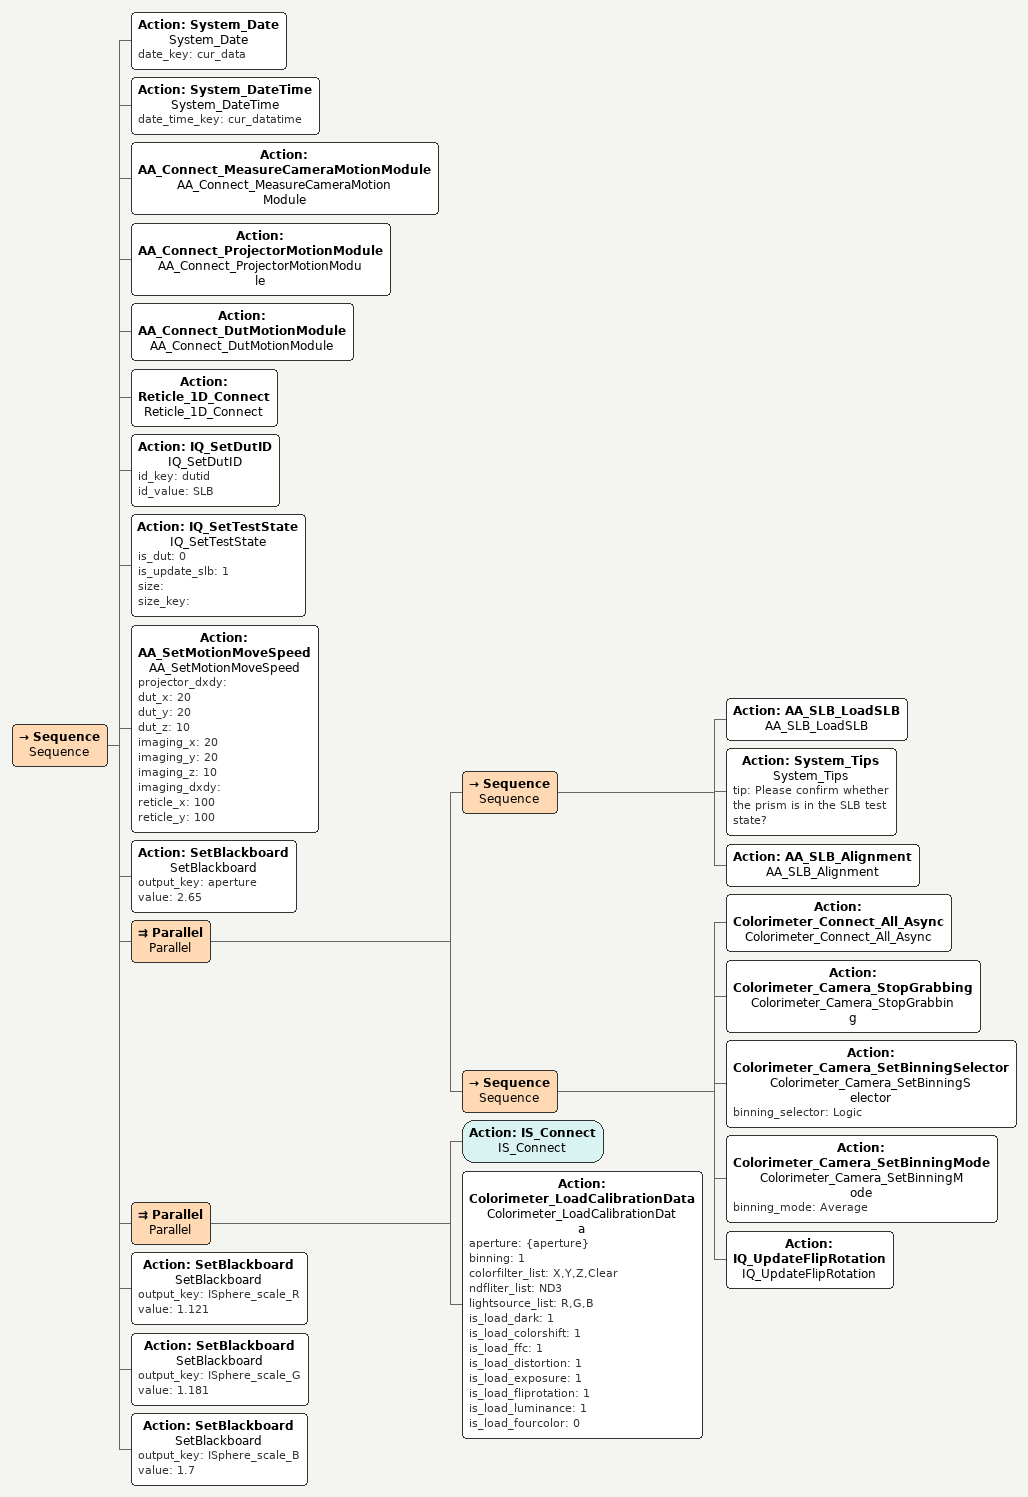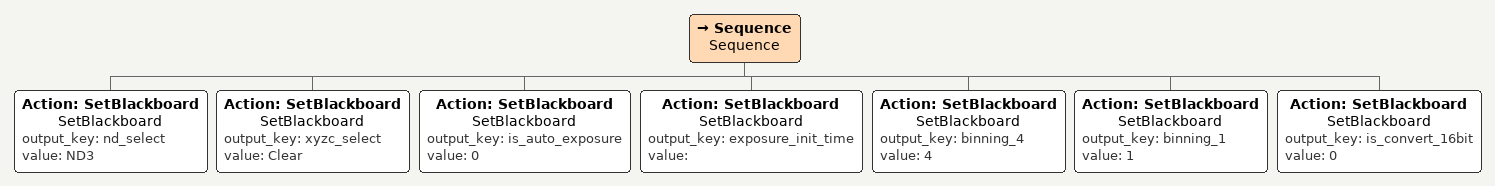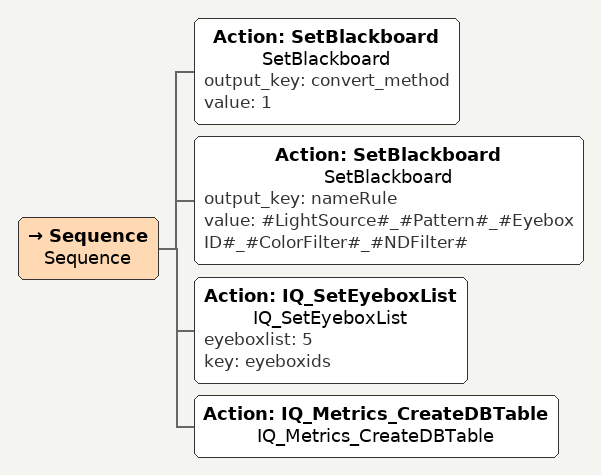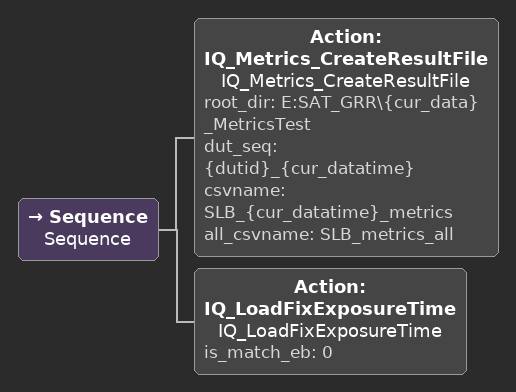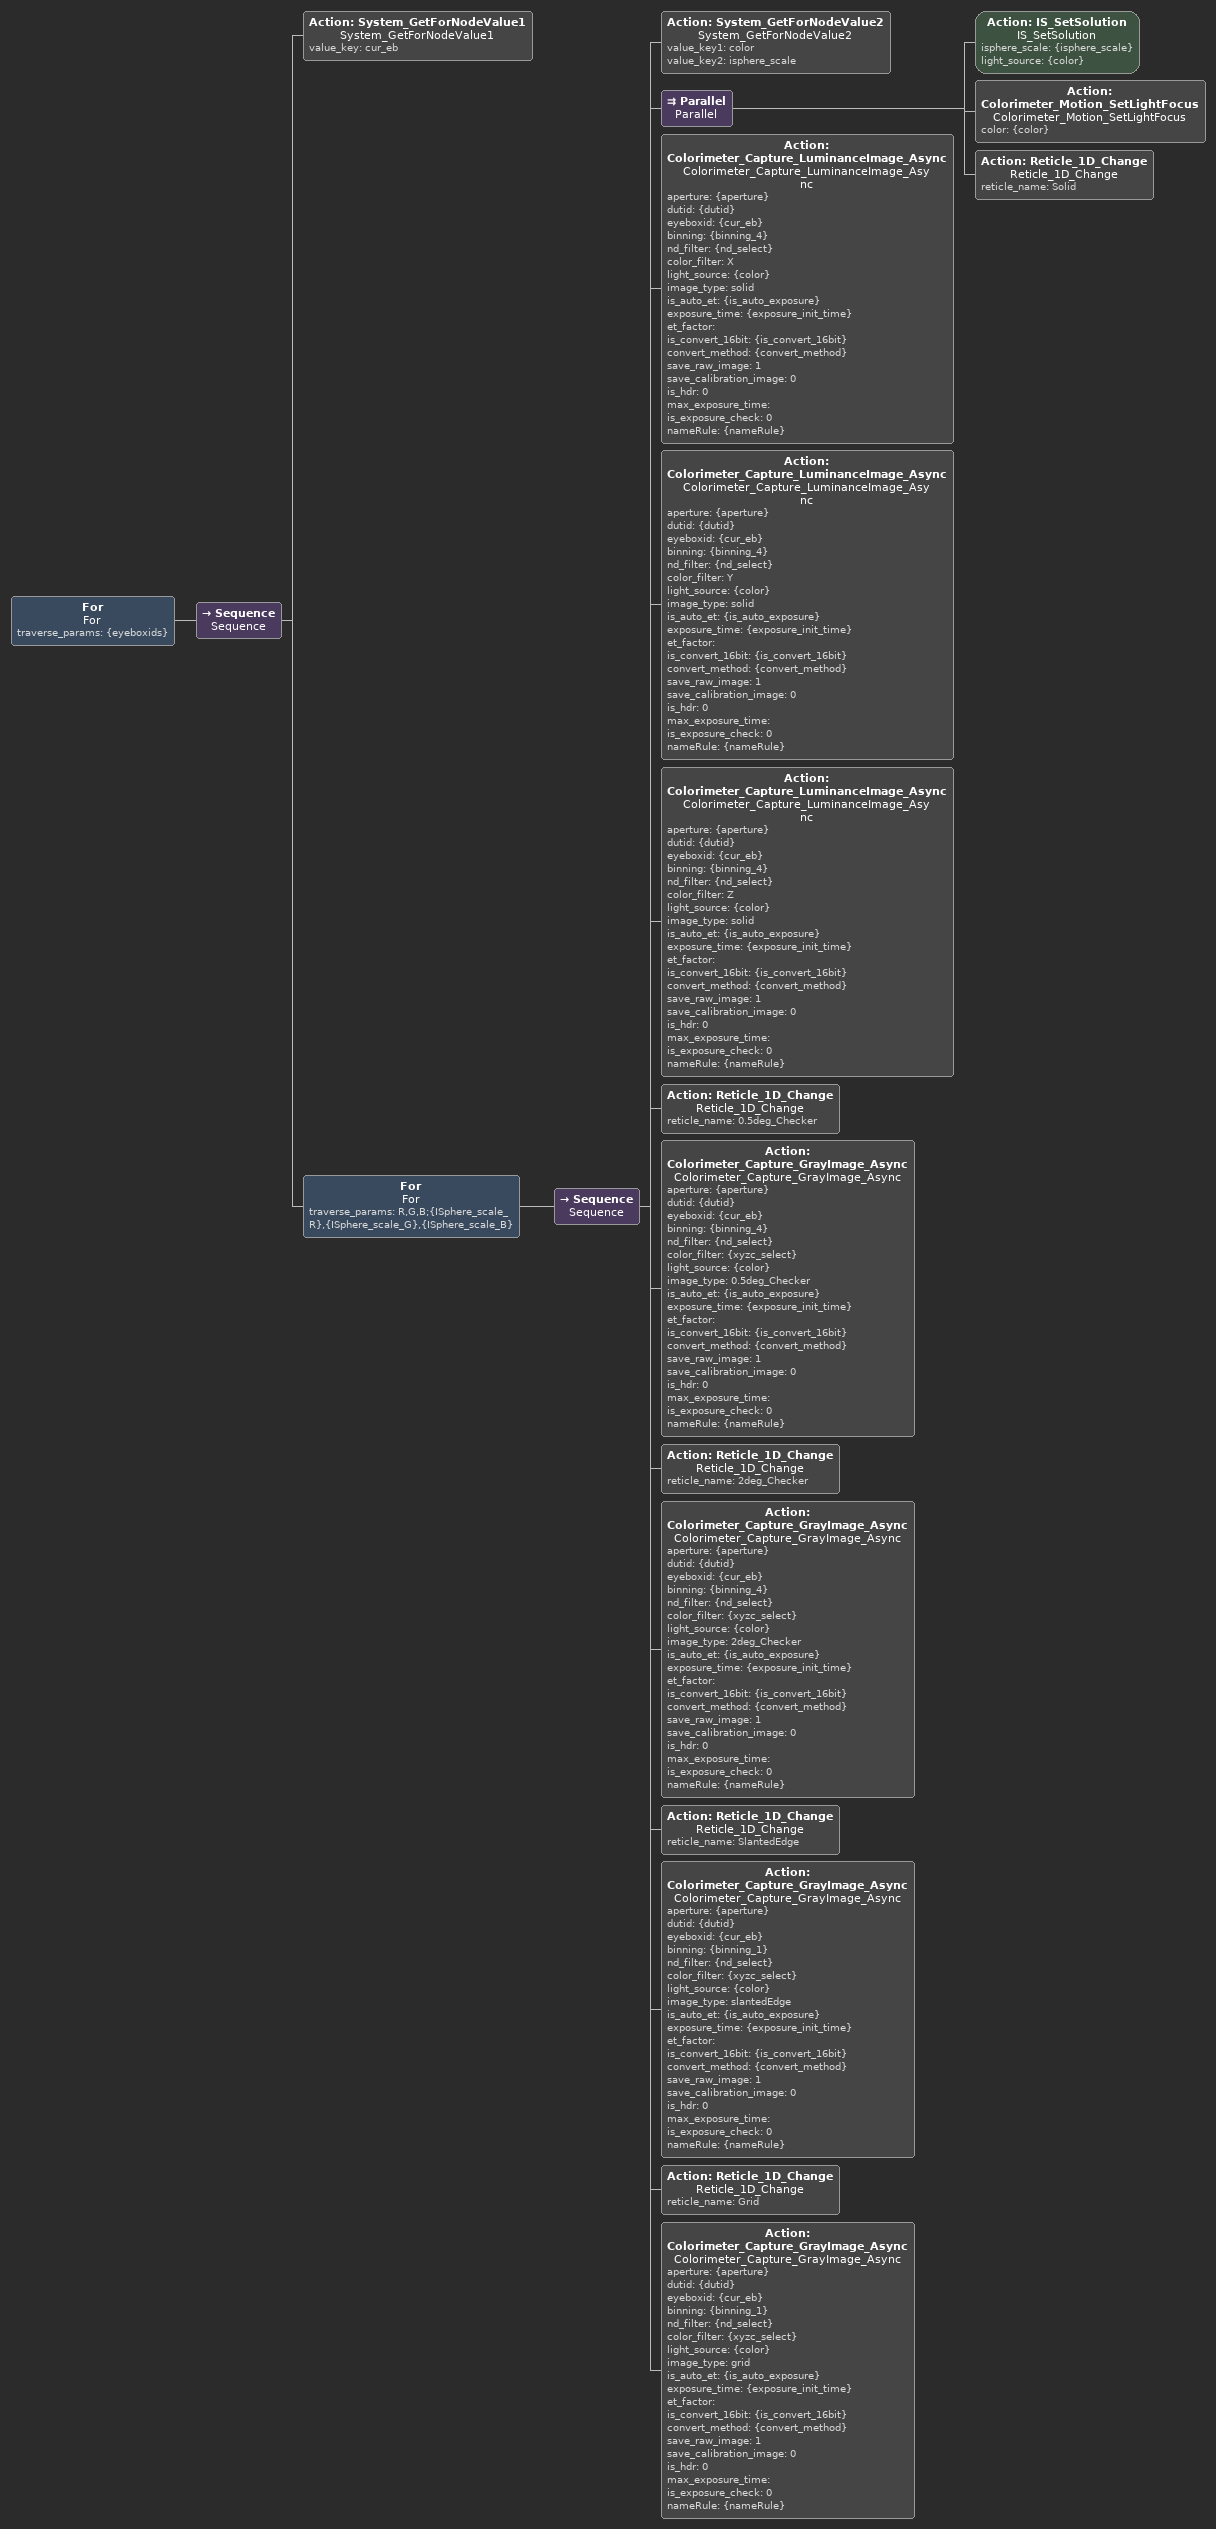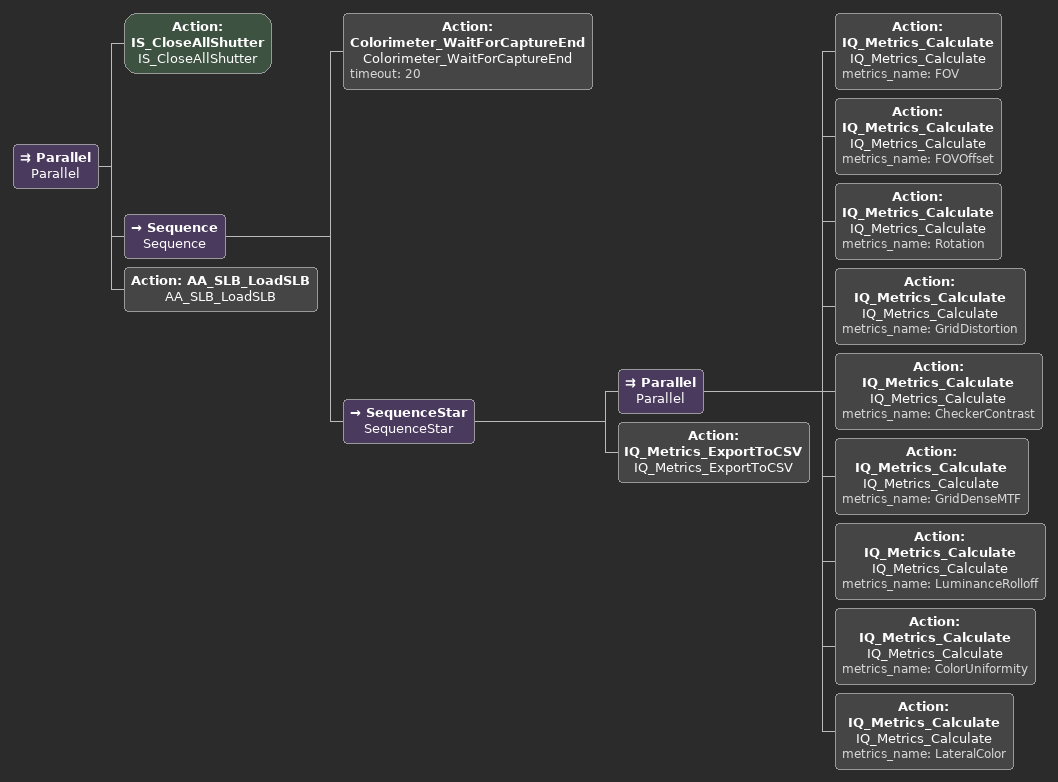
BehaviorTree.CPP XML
<Sequence name="Sequence">
 <!-- System Init -->
 <Action name="System_Date" ID="System_Date" date_key="cur_data"/>
 <Action name="System_DateTime" ID="System_DateTime" date_time_key="cur_datatime"/>
 <!--Devices Connect-->
  <Action name="AA_Connect_MeasureCameraMotionModule" ID="AA_Connect_MeasureCameraMotionModule"/>
  <Action name="AA_Connect_ProjectorMotionModule" ID="AA_Connect_ProjectorMotionModule"/>
  <Action name="AA_Connect_DutMotionModule" ID="AA_Connect_DutMotionModule"/>
  <Action name="Reticle_1D_Connect" ID="Reticle_1D_Connect"/>
 <!-- SLB Alignment Init-->
 <Action name="IQ_SetDutID" ID="IQ_SetDutID" id_key="dutid" id_value="SLB"/>
 <Action name="IQ_SetTestState" ID="IQ_SetTestState" is_dut="0" is_update_slb="1" size="" size_key=""/>
 <Action name="AA_SetMotionMoveSpeed" ID="AA_SetMotionMoveSpeed" projector_dxdy="" dut_x="20" dut_y="20" dut_z="10" imaging_x="20" imaging_y="20" imaging_z="10" imaging_dxdy="" reticle_x="100" reticle_y="100"/>
 <Action name="SetBlackboard" ID="SetBlackboard" output_key="aperture" value="2.65"/>
 <!--Alignment SLB & IQ IS Devices Connect & Calibration Data Load-->
 <Parallel name="Parallel">
  <Sequence name="Sequence">
  <Action name="AA_SLB_LoadSLB" ID="AA_SLB_LoadSLB"/>
  <Action name="System_Tips" ID="System_Tips" tip="Please confirm whether the prism is in the SLB test state?"/>
  <Action name="AA_SLB_Alignment" ID="AA_SLB_Alignment"/>
  </Sequence>
  <Sequence name="Sequence">
   <Action name="Colorimeter_Connect_All_Async" ID="Colorimeter_Connect_All_Async"/>
   <Action name="Colorimeter_Camera_StopGrabbing" ID="Colorimeter_Camera_StopGrabbing"/>
   <Action name="Colorimeter_Camera_SetBinningSelector" ID="Colorimeter_Camera_SetBinningSelector" binning_selector="Logic"/>
   <Action name="Colorimeter_Camera_SetBinningMode" ID="Colorimeter_Camera_SetBinningMode" binning_mode="Average"/>
<Action name="IQ_UpdateFlipRotation" ID="IQ_UpdateFlipRotation"/>
  </Sequence>
 </Parallel>
 <Parallel name="Parallel">
  <Action name="IS_Connect" ID="IS_Connect"/>
  <Action name="Colorimeter_LoadCalibrationData" ID="Colorimeter_LoadCalibrationData" aperture="{aperture}" binning="1" colorfilter_list="X,Y,Z,Clear" ndfliter_list="ND3" lightsource_list="R,G,B" is_load_dark="1" is_load_colorshift="1" is_load_ffc="1" is_load_distortion="1" is_load_exposure="1" is_load_fliprotation="1" is_load_luminance="1" is_load_fourcolor="0"/>
 </Parallel>
 <!-- blackboard init-->
 <Action name="SetBlackboard" ID="SetBlackboard" output_key="ISphere_scale_R" value="1.121"/>
 <Action name="SetBlackboard" ID="SetBlackboard" output_key="ISphere_scale_G" value="1.181"/>
 <Action name="SetBlackboard" ID="SetBlackboard" output_key="ISphere_scale_B" value="1.7"/>
</Sequence>

<Sequence name="Sequence">
 <Action name="SetBlackboard" ID="SetBlackboard" output_key="nd_select" value="ND3"/>
 <Action name="SetBlackboard" ID="SetBlackboard" output_key="xyzc_select" value="Clear"/>
 <Action name="SetBlackboard" ID="SetBlackboard" output_key="is_auto_exposure" value="0"/>
 <Action name="SetBlackboard" ID="SetBlackboard" output_key="exposure_init_time" value=""/>
 <Action name="SetBlackboard" ID="SetBlackboard" output_key="binning_4" value="4"/>
 <Action name="SetBlackboard" ID="SetBlackboard" output_key="binning_1" value="1"/>
 <Action name="SetBlackboard" ID="SetBlackboard" output_key="is_convert_16bit" value="0"/>
</Sequence>

<Sequence name="Sequence">
 <Action name="SetBlackboard" ID="SetBlackboard" output_key="convert_method" value="1"/>
 <Action name="SetBlackboard" ID="SetBlackboard" output_key="nameRule" value="#LightSource#_#Pattern#_#EyeboxID#_#ColorFilter#_#NDFilter#"/>
 <!-- IQ init -->
 <Action name="IQ_SetEyeboxList" ID="IQ_SetEyeboxList" eyeboxlist="5" key="eyeboxids"/>
 <Action name="IQ_Metrics_CreateDBTable" ID="IQ_Metrics_CreateDBTable"/>
</Sequence>

<Sequence name="Sequence">
 <Action name="IQ_Metrics_CreateResultFile" ID="IQ_Metrics_CreateResultFile" root_dir="E:SAT_GRR\{cur_data}_MetricsTest" dut_seq="{dutid}_{cur_datatime}" csvname="SLB_{cur_datatime}_metrics" all_csvname="SLB_metrics_all"/>
 <Action name="IQ_LoadFixExposureTime" ID="IQ_LoadFixExposureTime" is_match_eb="0"/>
</Sequence>

<For name="For" traverse_params="{eyeboxids}">
  <Sequence name="Sequence">
   <Action name="System_GetForNodeValue1" ID="System_GetForNodeValue1" value_key="cur_eb"/>
   <For name="For" traverse_params="R,G,B;{ISphere_scale_R},{ISphere_scale_G},{ISphere_scale_B}">
    <Sequence name="Sequence">
     <Action name="System_GetForNodeValue2" ID="System_GetForNodeValue2" value_key1="color" value_key2="isphere_scale"/>
     <Parallel name="Parallel">
      <Action name="IS_SetSolution" ID="IS_SetSolution" isphere_scale="{isphere_scale}" light_source="{color}"/>
<Action name="Colorimeter_Motion_SetLightFocus" ID="Colorimeter_Motion_SetLightFocus" color="{color}"/>
<Action name="Reticle_1D_Change" ID="Reticle_1D_Change" reticle_name="Solid"/>
     </Parallel>
     <!-- solid pattern (R&G&B) -->
     <Action name="Colorimeter_Capture_LuminanceImage_Async" ID="Colorimeter_Capture_LuminanceImage_Async" aperture="{aperture}" dutid="{dutid}" eyeboxid="{cur_eb}" binning="{binning_4}" nd_filter="{nd_select}" color_filter="X" light_source="{color}" image_type="solid" is_auto_et="{is_auto_exposure}" exposure_time="{exposure_init_time}" et_factor="" is_convert_16bit="{is_convert_16bit}" convert_method="{convert_method}" save_raw_image="1" save_calibration_image="0" is_hdr="0" max_exposure_time="" is_exposure_check="0" nameRule="{nameRule}"/>
     <Action name="Colorimeter_Capture_LuminanceImage_Async" ID="Colorimeter_Capture_LuminanceImage_Async" aperture="{aperture}" dutid="{dutid}" eyeboxid="{cur_eb}" binning="{binning_4}" nd_filter="{nd_select}" color_filter="Y" light_source="{color}" image_type="solid" is_auto_et="{is_auto_exposure}" exposure_time="{exposure_init_time}" et_factor="" is_convert_16bit="{is_convert_16bit}" convert_method="{convert_method}" save_raw_image="1" save_calibration_image="0" is_hdr="0" max_exposure_time="" is_exposure_check="0" nameRule="{nameRule}"/>
     <Action name="Colorimeter_Capture_LuminanceImage_Async" ID="Colorimeter_Capture_LuminanceImage_Async" aperture="{aperture}" dutid="{dutid}" eyeboxid="{cur_eb}" binning="{binning_4}" nd_filter="{nd_select}" color_filter="Z" light_source="{color}" image_type="solid" is_auto_et="{is_auto_exposure}" exposure_time="{exposure_init_time}" et_factor="" is_convert_16bit="{is_convert_16bit}" convert_method="{convert_method}" save_raw_image="1" save_calibration_image="0" is_hdr="0" max_exposure_time="" is_exposure_check="0" nameRule="{nameRule}"/>
     <!-- 0.5 Checker Pattern (R&G&B) -->
     <Action name="Reticle_1D_Change" ID="Reticle_1D_Change" reticle_name="0.5deg_Checker"/>
     <Action name="Colorimeter_Capture_GrayImage_Async" ID="Colorimeter_Capture_GrayImage_Async" aperture="{aperture}" dutid="{dutid}" eyeboxid="{cur_eb}" binning="{binning_4}" nd_filter="{nd_select}" color_filter="{xyzc_select}" light_source="{color}" image_type="0.5deg_Checker" is_auto_et="{is_auto_exposure}" exposure_time="{exposure_init_time}" et_factor="" is_convert_16bit="{is_convert_16bit}" convert_method="{convert_method}" save_raw_image="1" save_calibration_image="0" is_hdr="0" max_exposure_time="" is_exposure_check="0" nameRule="{nameRule}"/>
     <!-- 2 Checker Pattern (R&G&B) -->
     <Action name="Reticle_1D_Change" ID="Reticle_1D_Change" reticle_name="2deg_Checker"/>
     <Action name="Colorimeter_Capture_GrayImage_Async" ID="Colorimeter_Capture_GrayImage_Async" aperture="{aperture}" dutid="{dutid}" eyeboxid="{cur_eb}" binning="{binning_4}" nd_filter="{nd_select}" color_filter="{xyzc_select}" light_source="{color}" image_type="2deg_Checker" is_auto_et="{is_auto_exposure}" exposure_time="{exposure_init_time}" et_factor="" is_convert_16bit="{is_convert_16bit}" convert_method="{convert_method}" save_raw_image="1" save_calibration_image="0" is_hdr="0" max_exposure_time="" is_exposure_check="0" nameRule="{nameRule}"/>
     <!-- slanted edge Pattern (R&G&B) -->
     <Action name="Reticle_1D_Change" ID="Reticle_1D_Change" reticle_name="SlantedEdge"/>
     <Action name="Colorimeter_Capture_GrayImage_Async" ID="Colorimeter_Capture_GrayImage_Async" aperture="{aperture}" dutid="{dutid}" eyeboxid="{cur_eb}" binning="{binning_1}" nd_filter="{nd_select}" color_filter="{xyzc_select}" light_source="{color}" image_type="slantedEdge" is_auto_et="{is_auto_exposure}" exposure_time="{exposure_init_time}" et_factor="" is_convert_16bit="{is_convert_16bit}" convert_method="{convert_method}" save_raw_image="1" save_calibration_image="0" is_hdr="0" max_exposure_time="" is_exposure_check="0" nameRule="{nameRule}"/>
     <!-- grid Pattern (R&G&B) -->
     <Action name="Reticle_1D_Change" ID="Reticle_1D_Change" reticle_name="Grid"/>
     <Action name="Colorimeter_Capture_GrayImage_Async" ID="Colorimeter_Capture_GrayImage_Async" aperture="{aperture}" dutid="{dutid}" eyeboxid="{cur_eb}" binning="{binning_1}" nd_filter="{nd_select}" color_filter="{xyzc_select}" light_source="{color}" image_type="grid" is_auto_et="{is_auto_exposure}" exposure_time="{exposure_init_time}" et_factor="" is_convert_16bit="{is_convert_16bit}" convert_method="{convert_method}" save_raw_image="1" save_calibration_image="0" is_hdr="0" max_exposure_time="" is_exposure_check="0" nameRule="{nameRule}"/>
 </Sequence>
   </For>
  </Sequence>
 </For>

<Parallel name="Parallel">
 <Action name="IS_CloseAllShutter" ID="IS_CloseAllShutter"/>
 <Sequence name="Sequence">
  <Action name="Colorimeter_WaitForCaptureEnd" ID="Colorimeter_WaitForCaptureEnd" timeout="20"/>
  <SequenceStar name="SequenceStar">
   <Parallel name="Parallel">
    <Action name="IQ_Metrics_Calculate" ID="IQ_Metrics_Calculate" metrics_name="FOV"/>
    <Action name="IQ_Metrics_Calculate" ID="IQ_Metrics_Calculate" metrics_name="FOVOffset"/>
    <Action name="IQ_Metrics_Calculate" ID="IQ_Metrics_Calculate" metrics_name="Rotation"/>
    <Action name="IQ_Metrics_Calculate" ID="IQ_Metrics_Calculate" metrics_name="GridDistortion"/>
    <Action name="IQ_Metrics_Calculate" ID="IQ_Metrics_Calculate" metrics_name="CheckerContrast"/>
    <Action name="IQ_Metrics_Calculate" ID="IQ_Metrics_Calculate" metrics_name="GridDenseMTF"/>
    <Action name="IQ_Metrics_Calculate" ID="IQ_Metrics_Calculate" metrics_name="LuminanceRolloff"/>
    <Action name="IQ_Metrics_Calculate" ID="IQ_Metrics_Calculate" metrics_name="ColorUniformity"/>
    <Action name="IQ_Metrics_Calculate" ID="IQ_Metrics_Calculate" metrics_name="LateralColor"/>
   </Parallel>
   <Action name="IQ_Metrics_ExportToCSV" ID="IQ_Metrics_ExportToCSV"/>
  </SequenceStar>
 </Sequence>
 <Action name="AA_SLB_LoadSLB" ID="AA_SLB_LoadSLB"/>
</Parallel>
